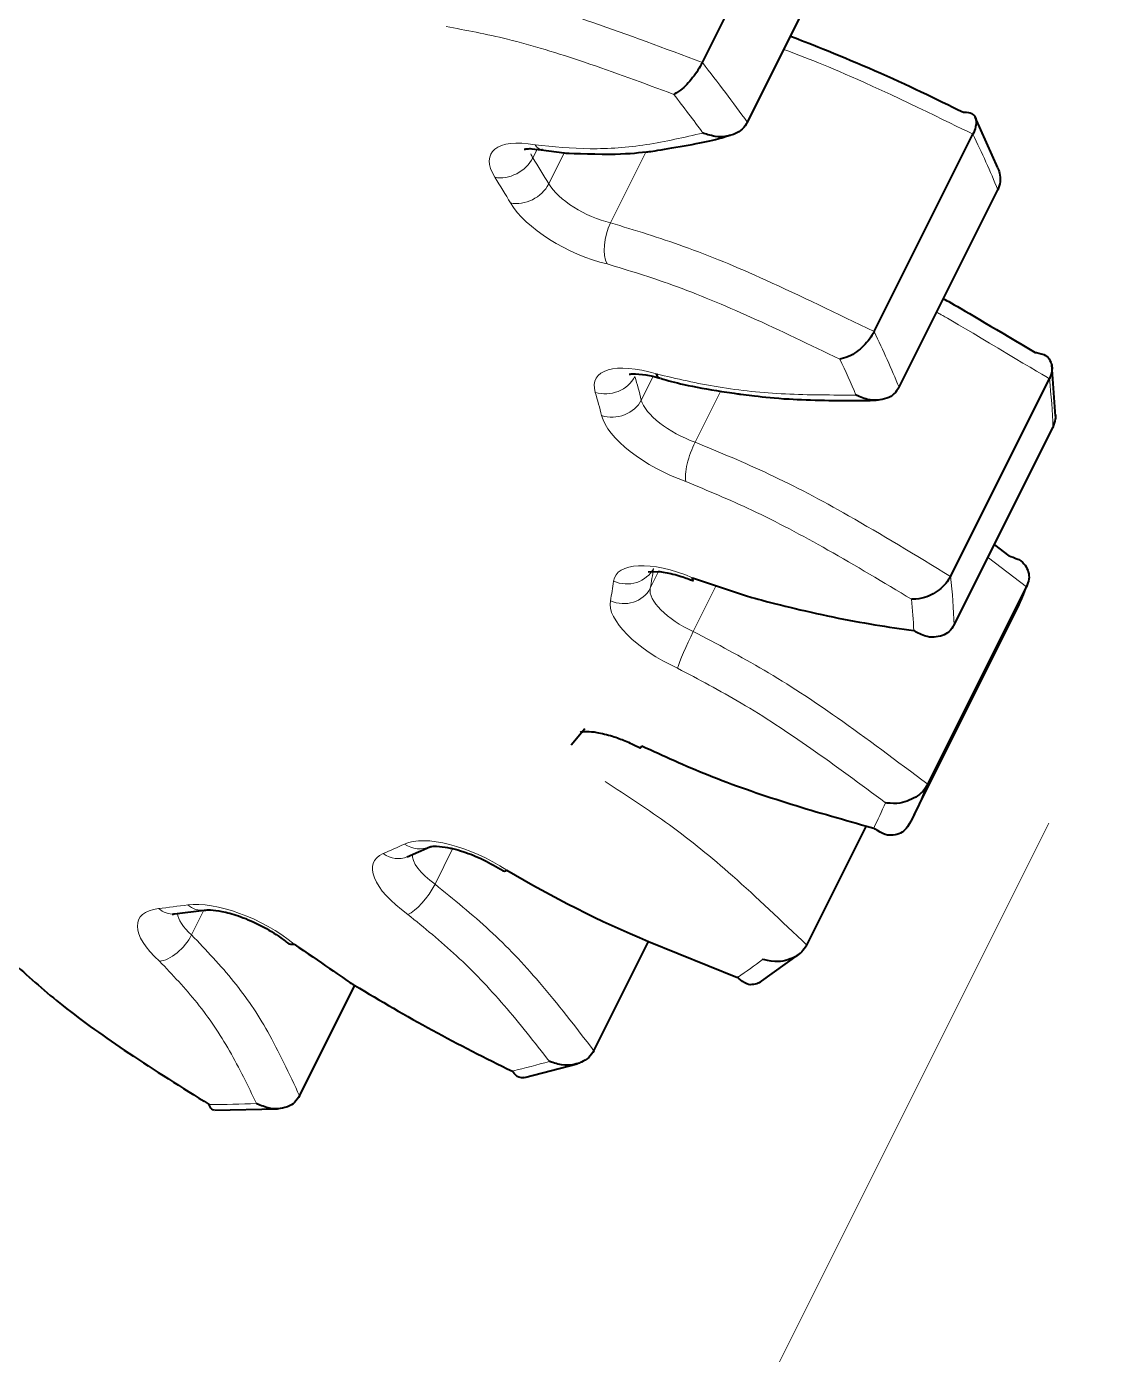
# Model space of a CAD drawing. Header units: inches. Extents: x 0 to 11, y 0 to 8.5.
# Drawn here: x 3.6518 to 3.7422, y 5.534 to 5.6438 of the extents above; entities that cross this region are included whole.
import ezdxf

# ---------------------------------------------------------------- set-up
doc = ezdxf.new("R2010")
doc.units = ezdxf.units.IN
doc.header["$LTSCALE"] = 0.5
doc.header["$MEASUREMENT"] = 0
doc.linetypes.add('ONS_PHANTOM', pattern=[0.49999999999999994, 0.25, -0.05, 0.05, -0.05, 0.05, -0.05])
for name, color, linetype, lineweight in [('EXPLODE_LINES', 7, 'ONS_PHANTOM', 13), ('TANGENT_LINES', 7, 'Continuous', 15), ('Visible', 7, 'Continuous', 40)]:
    doc.layers.add(name, color=color, linetype=linetype, lineweight=lineweight)

msp = doc.modelspace()

# ---------------------------------------------------------------- linework, layer by layer
at = {"layer": 'EXPLODE_LINES'}
msp.add_line((3.680333635803833, 5.466133202560358), (3.923802710029219, 5.953071351011131), dxfattribs=at)
at = {"layer": 'TANGENT_LINES'}
for p, q in [((3.693597236323049, 5.632947723345683), (3.693944061124241, 5.633641372948068)), ((3.696181371517174, 5.633346291670954), (3.694903320030059, 5.630790188696725)), ((3.700014575695429, 5.62756571903033), (3.702958398913772, 5.633453365467016)), ((3.703527672414996, 5.614864094342122), (3.702555604080338, 5.612919957672807)), ((3.707002746336038, 5.609433526607603), (3.709123904705739, 5.613675843347005)), ((3.73438696031252, 5.597477174201906), (3.731248420727586, 5.599875962936735)), ((3.70397637365197, 5.598728278577869), (3.703289356726359, 5.597354244726647)), ((3.706849387290038, 5.59378067647431), (3.708752969030223, 5.59758783995468)), ((3.685506560897016, 5.572888917439312), (3.686966284246751, 5.575808364138783)), ((3.665387311985221, 5.568697608572009), (3.66640975185787, 5.570742488317309))]:
    msp.add_line(p, q, dxfattribs=at)
at = {"layer": 'TANGENT_LINES', "extrusion": (0, 0, -1)}
for centre, major_axis, ratio, start_param, end_param in [((3.564582822267502, 5.658877799206971), (-0.1605177369562351, 0.08025886847811754), 0.4082482904638625, 2.430674580148174, 2.479392882451285), ((3.696335433024571, 5.63015101265559), (-0.006211231069228226, 0.003105615534614113), 0.4082482904638625, 11.97914215576932, 13.5197282620424), ((3.694793839114823, 5.636057784488981), (-0.0004512731313797464, -0.002458933216029814), 0.5285053948314277, 0.003491209618219395, 0.5016780655078503), ((3.691482864889888, 5.633372682154063), (0.002122199443157236, 0.001321464915714041), 0.7599463012102033, 0.8917027503858936, 2.462499077180844), ((3.564582822267502, 5.658877799206972), (-0.1364400764128, 0.06822003820640002), 0.4082482904638625, 2.554364194999975, 2.580102742855909), ((3.692767543654671, 5.631250506574563), (0.002155162711909336, 0.001266993956258514), 0.7727112379314299, 0.8721834966127068, 2.442979823407353), ((3.697679569302961, 5.627930618527722), (-0.006211231069228226, 0.003105615534614113), 0.4082482904638625, 10.46429459735217, 12.00488070362516), ((3.564582822267502, 5.658877799206971), (-0.1605177369562351, 0.08025886847811754), 0.4082482904638625, 2.655074055404588, 2.703792357707699), ((3.70500869786309, 5.611545259792118), (-0.006211231069228226, 0.003105615534614113), 0.4082482904638625, 12.20354163102577, 13.74412773729885), ((3.699772470146821, 5.615589949859156), (0.002398836682610531, 0.0007039762568170273), 0.8534398384773463, 0.6708424186610974, 2.241638745455495), ((3.564582822267502, 5.658877799206972), (-0.1364400764128, 0.06822003820640002), 0.4082482904638625, 2.778763670256388, 2.804502218112325), ((3.700294417138132, 5.613673144423148), (0.002424893944343229, 0.0006081852996312407), 0.86149544415054, 0.6367879706679451, 2.207584297462842), ((3.705554801609529, 5.609539740750485), (-0.006211231069228226, 0.003105615534614113), 0.4082482904638625, 10.68869407260868, 12.22928017888167), ((3.706589244746905, 5.595210601728478), (-0.006211231069228226, 0.003105615534614113), 0.4082482904638625, 12.42794110628223, 13.96852721255532), ((3.701283101956277, 5.599977851084864), (0.002477328553753906, -0.0003359214740911666), 0.9041383385888135, 0.2992823828432813, 1.870078709638557), ((3.564582822267502, 5.658877799206972), (-0.1364400764128, 0.06822003820640002), 0.4082482904638625, 3.003163145512803, 3.028901693368737), ((3.564582822267502, 5.658877799206971), (-0.1605177369562351, 0.08025886847811754), 0.4082482904638625, 2.879473530661003, 2.928191832964111), ((3.701016144572511, 5.598362532420794), (0.002453473646567925, -0.000480069854913522), 0.9070806715082473, 0.2463444545371474, 1.817140781331786), ((3.706309932039215, 5.593520522872146), (-0.006211231069228226, 0.003105615534614113), 0.4082482904638625, 10.91309354786497, 12.45367965413808), ((3.688514796450806, 5.572475967185103), (-0.006211231069228226, 0.003105615534614113), 0.4082482904638625, 0.3103694424357699, 1.850955548708903), ((3.684008172111395, 5.578248877101708), (0.0010676239900202, -0.002260570506737923), 0.8692546894808705, 0.001834868523443256, 0.9716266683489639), ((3.686667356064338, 5.57165094444526), (-0.006211231069228226, 0.003105615534614113), 0.4082482904638625, 11.3618924983778, 12.90247860465091), ((3.682242452762953, 5.577460349025068), (0.0009719759667948114, -0.002303315592786472), 0.8617916534784743, 0.0002214327242245652, 0.9353500851563251), ((3.684279493198793, 5.572437071103597), (0.001450559184103236, 0.002036142935408453), 0.3269724344230192, 1.12409456238251, 2.694890889177209), ((3.667254610439411, 5.566897215878443), (-0.006211231069228226, 0.003105615534614113), 0.4082482904638625, 11.5862919736343, 13.12687807990734), ((3.663688424818458, 5.572916900387076), (0.0002819775972399466, -0.002484046826179972), 0.7731883885654749, 12.56586549374709, 13.26575357804291), ((3.669766129580782, 5.567216000212939), (-0.006211231069228226, 0.003105615534614113), 0.4082482904638625, 0.5347689176922362, 2.075355023965474), ((3.666088847573305, 5.573221583380651), (0.0003483651265542436, -0.00247560936712577), 0.7854217520891611, 0.003164473834688009, 0.7202469871976621), ((3.663762829303183, 5.568562128798114), (0.001668793226241061, 0.001861485742102785), 0.5084300678298789, 1.07685578117744, 2.647652107972361)]:
    msp.add_ellipse(centre, major_axis=major_axis, ratio=ratio, start_param=start_param, end_param=end_param, dxfattribs=at)
at = {"layer": 'TANGENT_LINES'}
for centre, major_axis, ratio, start_param, end_param in [((3.563562201541342, 5.656836557754652), (0.1582816689787352, -0.0791408344893676), 0.4082482904638626, 0.6706242291228879, 0.7024936154572191), ((3.57274778807678, 5.675207730825527), (0.1605177369562351, -0.08025886847811754), 0.4082482904638625, 0.4378002958820923, 0.4865185981852027), ((3.69735605375073, 5.632192254107909), (0.003975163091728435, -0.001987581545864218), 0.4082482904638626, 9.875565174769088, 10.01200641935909), ((3.563562201541342, 5.656836557754652), (0.1342040084353002, -0.0671020042176501), 0.4082482904638627, 0.561489910733875, 0.5872284585898129), ((3.698700190029121, 5.62997185998004), (0.003975163091728435, -0.001987581545864218), 0.4082482904638626, 9.986267871503141, 11.52685397777616), ((3.70075393044156, 5.626212241298008), (0.0005655500945228717, 0.002435190565558509), 0.4624942370840223, 1.092290372988235, 2.663086699782971), ((3.563562201541342, 5.656836557754652), (0.1582816689787352, -0.0791408344893676), 0.4082482904638626, 0.4462247538664736, 0.4780941402008062), ((3.57274778807678, 5.675207730825527), (0.1605177369562351, -0.08025886847811754), 0.4082482904638625, 0.2134008206256776, 0.2621191229287907), ((3.563562201541342, 5.656836557754652), (0.1342040084353002, -0.0671020042176501), 0.4082482904638627, 0.3370904354774629, 0.3628289833334006), ((3.706575422335688, 5.611580982202804), (0.003975163091728435, -0.001987581545864218), 0.4082482904638626, 9.761868396246747, 11.3024545025198), ((3.707243120250554, 5.60822556190811), (0.0008219039655001412, 0.002361032374088746), 0.2757656011420229, 1.132147369911375, 2.702943696706417), ((3.563562201541342, 5.656836557754652), (0.1342040084353002, -0.0671020042176501), 0.4082482904638627, 0.1126909602210482, 0.138429508076987), ((3.707330552765374, 5.595561764324465), (0.003975163091728435, -0.001987581545864218), 0.4082482904638626, 9.53746892099031, 11.07805502726342), ((3.563562201541342, 5.656836557754652), (0.1582816689787352, -0.0791408344893676), 0.4082482904638626, 0.221825278610059, 0.2536946649443925), ((3.706578727021151, 5.5927787972017), (0.001041975269162309, 0.002272506884137898), 0.0752089264618864, 1.148991433506944, 2.719787760301628), ((3.563562201541342, 5.656836557754652), (0.1582816689787352, -0.0791408344893676), 0.4082482904638626, 12.56379641771282, 12.59566580404715), ((3.563562201541342, 5.656836557754652), (0.1342040084353002, -0.0671020042176501), 0.4082482904638627, 12.23026262406739, 12.25600117192333), ((3.687687976790498, 5.573692185897579), (0.003975163091728435, -0.001987581545864218), 0.4082482904638626, 9.585819225514708, 10.62925607675071), ((3.563562201541342, 5.656836557754652), (0.1342040084353002, -0.0671020042176501), 0.4082482904638627, 12.00586314881098, 12.03160169666692), ((3.668275231165571, 5.568938457330763), (0.003975163091728435, -0.001987581545864218), 0.4082482904638626, 9.672592699030137, 10.40485660149426), ((3.563562201541342, 5.656836557754652), (0.1582816689787352, -0.0791408344893676), 0.4082482904638626, 12.33939694245641, 12.37126632879073), ((3.563562201541342, 5.656836557754652), (0.1582816689787352, -0.0791408344893676), 0.4082482904638626, 12.11499746719999, 12.14686685353432), ((3.563562201541342, 5.656836557754652), (0.1582816689787352, -0.0791408344893676), 0.4082482904638626, 11.89059799194358, 11.92246737827791)]:
    msp.add_ellipse(centre, major_axis=major_axis, ratio=ratio, start_param=start_param, end_param=end_param, dxfattribs=at)
for points, knots in [([(3.68623529142419, 5.647268029900975), (3.688110413991176, 5.64692522660502), (3.692039416520166, 5.646206940216456), (3.698722101186869, 5.64415698823206), (3.704483134416779, 5.641992023983971), (3.707597736999977, 5.640821573654919)], [0, 0, 0, 0, 0.2954704017849952, 0.6191083059289372, 1, 1, 1, 1]), ([(3.705243710970281, 5.638184943663758), (3.702753831974943, 5.639108001001131), (3.697975884738288, 5.64087929963156), (3.691611133786395, 5.642840561556508), (3.68807602125978, 5.643490469738777), (3.68641593194153, 5.643795666708634)], [0, 0, 0, 0, 0.3659577090223811, 0.7022536548282571, 1, 1, 1, 1]), ([(3.729959574430482, 5.634900770489067), (3.729959503475504, 5.634900808430787), (3.729950238863394, 5.634905762492161), (3.720062743475825, 5.639755941871728), (3.716139403741939, 5.641228109173754), (3.714333090721667, 5.641905897778882)], [0, 0, 0, 0, 0.004147249064812661, 0.5415075134200185, 1, 1, 1, 1]), ([(3.693773218388663, 5.634016543036663), (3.69528143467964, 5.633865563765211), (3.698317906740114, 5.63356159917988), (3.703008892570489, 5.63392399796931), (3.706094789287005, 5.634635967179626), (3.707644732148757, 5.634993565536502)], [0, 0, 0, 0, 0.3294021970958436, 0.6631811193956781, 1, 1, 1, 1]), ([(3.700014575695429, 5.62756571903033), (3.70202021124749, 5.626956166093869), (3.706183534374225, 5.625690848556628), (3.712994037185833, 5.622853459464951), (3.718718047124885, 5.620067985472975), (3.721794608621205, 5.618570838870513)], [0, 0, 0, 0, 0.300661601026825, 0.6241170763000431, 1, 1, 1, 1]), ([(3.718961313901696, 5.616299574402019), (3.716495853865275, 5.617486538372049), (3.71173805566342, 5.619777119017791), (3.705250701073118, 5.622489536532057), (3.701507527264334, 5.623630294732437), (3.699733309715401, 5.624170999845689)], [0, 0, 0, 0, 0.3613235454085313, 0.6972753519572954, 1, 1, 1, 1]), ([(3.736273190624685, 5.614671195003139), (3.736273153867099, 5.614671222420122), (3.736268325614139, 5.614674823748245), (3.727671395865862, 5.619821368836417), (3.727098756256585, 5.620102689844722), (3.7269589037161, 5.620171395287143)], [0, 0, 0, 0, 0.005764452744185517, 0.757183462562876, 1, 1, 1, 1]), ([(3.703800997884288, 5.615077076970004), (3.705484830682462, 5.614682401084757), (3.708909018199531, 5.613879801063532), (3.7144786436698, 5.613325345291378), (3.718337920670526, 5.613329638573309), (3.720288787761945, 5.613331808830181)], [0, 0, 0, 0, 0.3236110815005724, 0.6580849517014226, 1, 1, 1, 1]), ([(3.707002746336038, 5.609433526607603), (3.70903866556617, 5.608589221153633), (3.713227928206698, 5.606851913875837), (3.719828238205484, 5.60336530633412), (3.725224443331063, 5.600091053899591), (3.728108224815408, 5.598341263384585)], [0, 0, 0, 0, 0.3056527902169282, 0.6289344862396263, 1, 1, 1, 1]), ([(3.72488655644918, 5.596446898753282), (3.722569548645616, 5.597839109590063), (3.718073487776049, 5.60054063897456), (3.711786222612182, 5.603872832212812), (3.70802222281419, 5.605436612642275), (3.706222499524394, 5.606184320455792)], [0, 0, 0, 0, 0.3568707656382489, 0.6924934315759368, 1, 1, 1, 1]), ([(3.706849387290038, 5.59378067647431), (3.708814216579313, 5.592745169711243), (3.712822506197224, 5.590632715957458), (3.718884541386792, 5.586668638859862), (3.723676327460753, 5.583062844128815), (3.726221994503243, 5.581147242583351)], [0, 0, 0, 0, 0.3106807604424179, 0.6337947389948937, 1, 1, 1, 1]), ([(3.722722322209743, 5.57962241277213), (3.720670579213286, 5.58115082120064), (3.716666567454005, 5.584133536546229), (3.710892898210992, 5.58792206095465), (3.707293802378913, 5.589821523153084), (3.705558106294991, 5.590737555749381)], [0, 0, 0, 0, 0.3523826153253016, 0.6876807368003206, 1, 1, 1, 1]), ([(3.699562188620367, 5.581392067896745), (3.701358486959887, 5.580218353678789), (3.704990561437795, 5.577845130165962), (3.710213732777373, 5.573599561023474), (3.714151713157511, 5.569837094103685), (3.716230501148775, 5.567850956465764)], [0, 0, 0, 0, 0.3159893255109316, 0.6389232452260685, 1, 1, 1, 1]), ([(3.685506560897015, 5.572888917439312), (3.687045845245337, 5.571636777844788), (3.690128822710566, 5.569128912317896), (3.694256190832792, 5.564810888998774), (3.697128848949643, 5.5610766874724), (3.698634759949639, 5.559119136338215)], [0, 0, 0, 0, 0.3217667614272634, 0.644455116834773, 1, 1, 1, 1]), ([(3.694959716648632, 5.558238459525372), (3.693732034002978, 5.559808028909033), (3.691305375110345, 5.562910467080611), (3.687381191340888, 5.567038621207412), (3.684616704070449, 5.569290014247079), (3.683258872472633, 5.570395829651278)], [0, 0, 0, 0, 0.3425435193833267, 0.677077484451994, 1, 1, 1, 1]), ([(3.66538731198522, 5.56869760857201), (3.666594822177582, 5.567430457688916), (3.668989100746519, 5.564917922207068), (3.671820836107386, 5.560735160737152), (3.673462403509762, 5.557219881893388), (3.674317094842976, 5.555389632122804)], [0, 0, 0, 0, 0.3278314661805036, 0.6500316590819966, 1, 1, 1, 1]), ([(3.670753478296337, 5.554751272967173), (3.670044690547394, 5.556222653402584), (3.668634437971964, 5.559150212536572), (3.665951819656893, 5.563148608628603), (3.663806523094036, 5.565402631860999), (3.662742208577023, 5.566520887345794)], [0, 0, 0, 0, 0.3373731297902772, 0.6712606501413279, 1, 1, 1, 1])]:
    msp.add_open_spline(points, degree=3, knots=knots, dxfattribs=at)
at = {"layer": 'Visible'}
for p, q in [((3.707597736999977, 5.640821573654919), (3.715762702809255, 5.657151505273474)), ((3.711319787591361, 5.635874315816309), (3.719484753400638, 5.652204247434864)), ((3.732017936591308, 5.632101686584858), (3.730142643540519, 5.636296072782791)), ((3.709510706376359, 5.634697255910899), (3.709909067937622, 5.634808614300816)), ((3.721794608621205, 5.618570838870513), (3.729959574430482, 5.634900770489067)), ((3.694273671947395, 5.633611495750916), (3.696181385966045, 5.633345909242471)), ((3.723852451721833, 5.613970224056795), (3.73201741753111, 5.63030015567535)), ((3.736781482014476, 5.611583281804038), (3.736474879250186, 5.615833774321537)), ((3.703504278981526, 5.614888531441095), (3.704092443809123, 5.614727020843787)), ((3.728108224815408, 5.598341263384585), (3.736273190624685, 5.614671195003139)), ((3.710768878363709, 5.613398289256549), (3.711906392909956, 5.613260565918464)), ((3.72839867157941, 5.594317985633015), (3.736563637388687, 5.610647917251569)), ((3.731741773036557, 5.600939065161807), (3.73292852947134, 5.600034827295323)), ((3.703128328238078, 5.598713507428684), (3.703941237936474, 5.598746790632546)), ((3.706796618545062, 5.598231605642294), (3.711343504031362, 5.596695004034475)), ((3.726221994503244, 5.581147242583351), (3.734386960312521, 5.597477174201906)), ((3.725100559223737, 5.578618930728855), (3.733265525033014, 5.594948862347408)), ((3.696756463359662, 5.584415879186543), (3.697895929500196, 5.585763455770643)), ((3.716230501148775, 5.567850956465764), (3.721157841875333, 5.57770563791888)), ((3.721165723747996, 5.577688075046625), (3.721760176182799, 5.577529645654553)), ((3.683214428729748, 5.575157033432282), (3.685075796101414, 5.57598830659497)), ((3.663970402415697, 5.570432853560896), (3.666437212699858, 5.570745974013525)), ((3.698634759949639, 5.559119136338215), (3.703153505988595, 5.568156628416127)), ((3.703153317132635, 5.568155295134559), (3.71051372743106, 5.565184509143685)), ((3.712304338378669, 5.564738236956584), (3.715696987455516, 5.56718060510108)), ((3.674317094842976, 5.555389632122804), (3.678885337983231, 5.564526118403313)), ((3.692899849134464, 5.556902713804982), (3.697267496778835, 5.558049696154116)), ((3.667272835597972, 5.554208290883276), (3.672479073530515, 5.554316713337272))]:
    msp.add_line(p, q, dxfattribs=at)
at = {"layer": 'Visible', "flags": 128}
msp.add_lwpolyline([(3.702081372655192, 5.615095312686957), (3.702081372655192, 5.615095312686957), (3.702941401590052, 5.615006385884829), (3.703504278981526, 5.614888531441095)], dxfattribs=at)
at = {"layer": 'Visible'}
for centre, radius, start, end in [((3.738145083045533, 5.652144087751568), 0.09098578611741097, 239.12242291956, 247.3822069255754), ((3.757981618450041, 5.694395148047475), 0.1520690857973061, 238.6551128635852, 244.2427170254125)]:
    msp.add_arc(centre, radius, start, end, dxfattribs=at)
at = {"layer": 'Visible', "extrusion": (0, 0, -1)}
for centre, major_axis, ratio, start_param, end_param in [((3.694793839114823, 5.636057784488981), (-0.0004512731313797464, -0.002458933216029814), 0.5285053948314277, 12.52642440521897, 12.56986182397739), ((3.704821618610448, 5.617118318422323), (-0.0007291748013255803, -0.002391297578535929), 0.3496274134367137, 12.55243303218696, 13.01724078976567), ((3.707817239271222, 5.600272847094613), (-0.000960294603388698, -0.002308210188588237), 0.1532176536153347, 12.55806433785345, 12.99225495946992), ((3.564582822267502, 5.658877799206971), (-0.1605177369562351, 0.08025886847811754), 0.4082482904638625, 3.103873005917415, 3.152591308220527)]:
    msp.add_ellipse(centre, major_axis=major_axis, ratio=ratio, start_param=start_param, end_param=end_param, dxfattribs=at)
at = {"layer": 'Visible'}
for centre, major_axis, ratio, start_param, end_param in [((3.57274778807678, 5.675207730825527), (0.1605177369562351, -0.08025886847811754), 0.4082482904638625, 5.533210451018793e-15, 0.03771964767237488), ((3.70363048816859, 5.586366072778785), (-0.001168684868906669, -0.002210017121469561), 0.050875079139508, 12.55925368106709, 12.98748490638545), ((3.69247130648519, 5.576095339208668), (-0.00137126356241275, -0.002090367489796735), 0.2524167229904787, 12.55172617426911, 13.00192195126457), ((3.674899262187311, 5.569975663852314), (-0.001582437400286311, -0.001935430668914571), 0.4413011383502548, 0.0001628697330368763, 0.472309534380402)]:
    msp.add_ellipse(centre, major_axis=major_axis, ratio=ratio, start_param=start_param, end_param=end_param, dxfattribs=at)
for points, knots in [([(3.714871335137625, 5.643007309232606), (3.71498252904283, 5.642967497497001), (3.715504709972631, 5.642780536448404), (3.722461216185704, 5.64001292109877), (3.726878508868718, 5.637838671107737), (3.729167521163292, 5.636711988925212)], [0, 0, 0, 0, 0.1153216714545697, 0.5415654528460879, 1, 1, 1, 1]), ([(3.707597736999977, 5.640821573654919), (3.707481269564105, 5.640608636152514), (3.707246661749049, 5.640179702504163), (3.706810453359942, 5.6395734223155), (3.706306599304261, 5.639003878709876), (3.705861301905989, 5.638548850003344), (3.705269480953552, 5.638194371403467), (3.705246891824653, 5.638186107353573), (3.705243710970281, 5.638184943663758)], [0, 0, 0, 0, 0.1963966128632954, 0.3956142752100917, 0.5936580616530768, 0.7888595145987539, 0.9702685686080476, 1, 1, 1, 1]), ([(3.729167521163292, 5.636711988925212), (3.729171581202246, 5.636712755508867), (3.729196722374425, 5.636717502461273), (3.729796009997217, 5.636742502952706), (3.730082237161918, 5.636417512363997), (3.730122739221866, 5.636336401288526), (3.730136271923763, 5.636309300148328)], [0, 0, 0, 0, 0.07684171617213771, 0.4758306112084159, 0.8248625356052568, 1, 1, 1, 1]), ([(3.711319787591361, 5.635874315816309), (3.711195490709636, 5.63567944072874), (3.710945042194578, 5.635286782637674), (3.710310092235168, 5.634908485434376), (3.7099933814602, 5.634817052418927), (3.709851765464571, 5.634776168500414)], [0, 0, 0, 0, 0.3526357959966402, 0.7105336050118644, 1, 1, 1, 1]), ([(3.730136271923763, 5.636309300148328), (3.730171149097125, 5.636214848475434), (3.730250294344147, 5.636000513417222), (3.730209022005587, 5.635473392147831), (3.730045736434906, 5.635098560465078), (3.729959574430482, 5.634900770489067)], [0, 0, 0, 0, 0.2712039275877924, 0.6154312340397631, 1, 1, 1, 1]), ([(3.702973536890961, 5.633440039986408), (3.703049351111889, 5.633444752112951), (3.703396048742383, 5.633466300617799), (3.708067205103701, 5.634253151880889), (3.709120004549062, 5.634577053553394), (3.709510706376359, 5.634697255910899)], [0, 0, 0, 0, 0.1496692351745367, 0.6844358295507263, 1, 1, 1, 1]), ([(3.709445019610401, 5.634703483854368), (3.709214232493916, 5.634680169696514), (3.708722238571208, 5.634630468378034), (3.707688435516183, 5.63497080471311), (3.707650529509539, 5.634990546256463), (3.707644732148757, 5.634993565536502)], [0, 0, 0, 0, 0.428052587869492, 0.9125261194753111, 1, 1, 1, 1]), ([(3.709851765464571, 5.634776168500414), (3.7097372125217, 5.634752341299216), (3.709556334169598, 5.634714718303422), (3.709474885594852, 5.634706498086138), (3.709445019610401, 5.634703483854368)], [0, 0, 0, 0, 0.6333148303241467, 1, 1, 1, 1]), ([(3.692874516515745, 5.633653918355796), (3.692893592513432, 5.633659888726619), (3.692956653478138, 5.633679625431875), (3.693182286302872, 5.633692558564889), (3.693339664998246, 5.63370157941371)], [0, 0, 0, 0, 0.3025008858616893, 1, 1, 1, 1]), ([(3.693339664998246, 5.63370157941371), (3.693349027105108, 5.633702131342146), (3.693403489202044, 5.633705342070295), (3.693917179626129, 5.633647089855), (3.694342565983443, 5.633598851272952)], [0, 0, 0, 0, 0.171901329342462, 1, 1, 1, 1]), ([(3.696181385966045, 5.633345909242471), (3.696182207195679, 5.633345784833444), (3.696204505819344, 5.633342406789149), (3.700339585210544, 5.63315246410207), (3.702124621473946, 5.633347355066031), (3.702973536890961, 5.633440039986408)], [0, 0, 0, 0, 0.0196582742007242, 0.5337757433636813, 1, 1, 1, 1]), ([(3.732016407627104, 5.632105299836792), (3.73206619874203, 5.631975592432158), (3.732179031834784, 5.631681658712457), (3.732262291028432, 5.630950163910068), (3.732098671217102, 5.630515840776326), (3.73201741753111, 5.63030015567535)], [0, 0, 0, 0, 0.2844822536391459, 0.6446735037009295, 1, 1, 1, 1]), ([(3.727520094143878, 5.621296237514646), (3.727682836285553, 5.621209119681351), (3.728376577238993, 5.620837751773143), (3.732180890399051, 5.618584207147344), (3.735092763710776, 5.616859313276475)], [0, 0, 0, 0, 0.2345863263053404, 1, 1, 1, 1]), ([(3.721794608621205, 5.618570838870513), (3.721673582211869, 5.618361348812371), (3.721429418761542, 5.617938715308777), (3.720928916403783, 5.617376927700764), (3.720324711019865, 5.616883196225757), (3.719761938145623, 5.616500756790806), (3.718994531910691, 5.61630114902685), (3.718965532757537, 5.616299774387369), (3.718961313901696, 5.616299574402019)], [0, 0, 0, 0, 0.1911331241666832, 0.3855995011708398, 0.5809286204490554, 0.7773619704213011, 0.9676101661764405, 1, 1, 1, 1]), ([(3.735092763710776, 5.616859313276475), (3.735097752283639, 5.61685944388354), (3.735129354639588, 5.616860271272672), (3.735891344716935, 5.616710957517546), (3.736263250019379, 5.616369947275689), (3.736478185701241, 5.615852781673357), (3.736486087391766, 5.615750078491216), (3.736488686694952, 5.615716293732421)], [0, 0, 0, 0, 0.05582510502067523, 0.3536492075460557, 0.6212837671119298, 0.875419278030201, 1, 1, 1, 1]), ([(3.736488686694952, 5.615716293732421), (3.736496509403268, 5.615577419795235), (3.736513893967436, 5.615268797413501), (3.736358603479702, 5.614883252415598), (3.736273190624685, 5.614671195003139)], [0, 0, 0, 0, 0.4499801226539855, 1, 1, 1, 1]), ([(3.701547781354264, 5.615048165492324), (3.701569783395418, 5.615054964533388), (3.701642396384972, 5.615077403301422), (3.701901074851618, 5.615087956884162), (3.702081372655192, 5.615095312686957)], [0, 0, 0, 0, 0.3030042047505847, 1, 1, 1, 1]), ([(3.704134697383764, 5.614714174834051), (3.704738514954647, 5.614540155070416), (3.706102574782255, 5.61414703406793), (3.708078456224184, 5.613812298146285), (3.709179689862205, 5.613625737126505)], [0, 0, 0, 0, 0.4426620875869237, 1, 1, 1, 1]), ([(3.709179689862205, 5.613625737126505), (3.709778963254783, 5.613538467672531), (3.710574614278394, 5.613422600638812), (3.71073042269946, 5.613403101830897), (3.710768878363709, 5.613398289256549)], [0, 0, 0, 0, 0.7531862271201347, 1, 1, 1, 1]), ([(3.721940387275943, 5.612894175875764), (3.721744088780977, 5.61289128826148), (3.721310559846934, 5.612884910910786), (3.720329384478007, 5.613305296685744), (3.720294198248701, 5.613328275450631), (3.720288787761945, 5.613331808830181)], [0, 0, 0, 0, 0.4118418904722956, 0.9095605944491117, 1, 1, 1, 1]), ([(3.723852451721832, 5.613970224056795), (3.723722987070244, 5.613776380041383), (3.723463622455351, 5.61338804022978), (3.722892411369767, 5.61303157822604), (3.722137776844455, 5.612891982869388), (3.721989403805979, 5.612893631300062), (3.721940387275943, 5.612894175875764)], [0, 0, 0, 0, 0.2809191256116826, 0.5627828131975874, 0.8555608917279859, 1, 1, 1, 1]), ([(3.711906392909956, 5.613260565918464), (3.712728336719838, 5.613166173691283), (3.714695225874858, 5.612940295661996), (3.720306197737067, 5.612839880612396), (3.721543093872852, 5.612891477254072), (3.72197541676457, 5.61290951143551)], [0, 0, 0, 0, 0.3183231741640862, 0.7617386876416542, 1, 1, 1, 1]), ([(3.736779018888117, 5.611681861459069), (3.736782416276429, 5.611571445376144), (3.736790586335203, 5.611305916150658), (3.736647325497563, 5.610890556331205), (3.736563637388687, 5.610647917251569)], [0, 0, 0, 0, 0.4158340112026045, 1, 1, 1, 1]), ([(3.73292852947134, 5.600034827295323), (3.732934237045926, 5.600034079890189), (3.732970837492687, 5.600029287072961), (3.733839646088291, 5.599750047941975), (3.734274535787003, 5.599288196563419), (3.734575054969617, 5.598719263621566), (3.734624954244699, 5.598095409351176), (3.734467431291207, 5.597686213092372), (3.73438696031252, 5.597477174201906)], [0, 0, 0, 0, 0.03952887249741118, 0.2534832215801242, 0.4484046665073442, 0.6301454464916316, 0.8110589140642732, 1, 1, 1, 1]), ([(3.703941237936474, 5.598746790632546), (3.70411833999065, 5.598730041558222), (3.704560465623924, 5.598688228406329), (3.705881409720569, 5.598357063083831), (3.706544486705678, 5.598090328644857), (3.706856944667833, 5.597964636906025)], [0, 0, 0, 0, 0.2610952909884463, 0.6518101747025373, 1, 1, 1, 1]), ([(3.728108224815408, 5.598341263384585), (3.72798353349831, 5.598135317387038), (3.727731588496798, 5.597719193266518), (3.727177047135665, 5.597203838201431), (3.726491035892085, 5.596788039740427), (3.725828100118778, 5.59648841977181), (3.72492539966894, 5.596441353644086), (3.724891582426891, 5.596446181263965), (3.72488655644918, 5.596446898753282)], [0, 0, 0, 0, 0.1858608296056523, 0.3755410407569573, 0.5683780389058068, 0.7664970295186243, 0.9652963797715234, 1, 1, 1, 1]), ([(3.711343504031362, 5.596695004034475), (3.711562826334217, 5.596629888531133), (3.712361233696448, 5.596392846075411), (3.718761847372449, 5.594777661481232), (3.722945045264258, 5.594163907592607), (3.725073917908801, 5.593851561894946)], [0, 0, 0, 0, 0.1568261131193251, 0.5709000939477692, 1, 1, 1, 1]), ([(3.728398671579409, 5.594317985633015), (3.728274984165993, 5.594126520834299), (3.728029421837801, 5.593746396936154), (3.727446170884325, 5.593404187159521), (3.726729927823103, 5.593285083944623), (3.726011333102352, 5.593328824138213), (3.725111170716739, 5.593822119178109), (3.725078907149873, 5.59384761865361), (3.725073917908801, 5.593851561894946)], [0, 0, 0, 0, 0.1818306139441853, 0.3609967066464679, 0.5453118002388684, 0.7443436429199515, 0.9604652764453268, 1, 1, 1, 1]), ([(3.697536901946645, 5.585469032127779), (3.697555549516655, 5.585474649828166), (3.69761967959592, 5.585493969426959), (3.698097441776342, 5.585536960332052), (3.698899912279146, 5.585458182054489), (3.700180595049195, 5.585146762384464), (3.700880324562748, 5.584872313712767), (3.701215806871758, 5.584740730476241)], [0, 0, 0, 0, 0.06657649590246009, 0.2289604467038695, 0.4553631344124696, 0.7388761947296014, 1, 1, 1, 1]), ([(3.701215806871758, 5.584740730476241), (3.701398938698939, 5.58466348026775), (3.701786515846647, 5.584499989213639), (3.702228603772316, 5.584274827511317), (3.702461803299684, 5.584156055657315)], [0, 0, 0, 0, 0.4725041924276421, 1, 1, 1, 1]), ([(3.702609867442431, 5.584324831326466), (3.704383973151423, 5.583508387174048), (3.708058922635383, 5.581817173960878), (3.71453777081101, 5.57957014650214), (3.718952201545746, 5.578316626123045), (3.721165723747996, 5.577688075046625)], [0, 0, 0, 0, 0.3175595193689939, 0.6578047666022259, 1, 1, 1, 1]), ([(3.726221994503243, 5.581147242583351), (3.726094752959194, 5.580944805496437), (3.725837448329105, 5.580535442342651), (3.725242520889183, 5.580066128723388), (3.724497373785661, 5.579727147413591), (3.723760732771038, 5.579513475630318), (3.722765033620381, 5.579610355854742), (3.722727912760043, 5.579620834627036), (3.722722322209743, 5.57962241277213)], [0, 0, 0, 0, 0.181571834970825, 0.3671699693741859, 0.5579862114660914, 0.7577351334960083, 0.9635139404236531, 1, 1, 1, 1]), ([(3.724730480717072, 5.577903045840136), (3.724610972131425, 5.577713102261773), (3.724376636398362, 5.577340655651052), (3.723840881633675, 5.577006092674164), (3.723195541960556, 5.576904379193592), (3.722554376170164, 5.576973416069224), (3.721790887467074, 5.577499141399346), (3.72176431543925, 5.57752553430141), (3.721760176182799, 5.577529645654553)], [0, 0, 0, 0, 0.1879790819374928, 0.3685945719138624, 0.5506452984852184, 0.746142542952973, 0.9604553659343565, 1, 1, 1, 1]), ([(3.68505387994198, 5.575978872885309), (3.685083513035131, 5.575986702022274), (3.685175734876024, 5.576011067262174), (3.685667482105965, 5.576051291443036), (3.686532658359622, 5.575931501233741), (3.686824052184658, 5.57586322569964), (3.686941517045214, 5.575835702892348)], [0, 0, 0, 0, 0.1257646256469372, 0.3913950270762586, 0.75466296079155, 1, 1, 1, 1]), ([(3.686941517045214, 5.575835702892348), (3.687230447403131, 5.575761452847075), (3.687909584533368, 5.575586926490517), (3.689574277600081, 5.574930126626024), (3.690589239842549, 5.57431469954479), (3.691100042922777, 5.57400497171887)], [0, 0, 0, 0, 0.268900965279358, 0.6320576044486347, 1, 1, 1, 1]), ([(3.666437212699858, 5.570745974013525), (3.666598190870826, 5.570757506002808), (3.666976722063832, 5.570784622832591), (3.66793834804204, 5.570660305648955), (3.66930858825351, 5.570282223884498), (3.670908907063311, 5.569623353936946), (3.67254439476171, 5.568652319100241), (3.67309020470145, 5.568219810566862), (3.673316824787024, 5.5680402331834)], [0, 0, 0, 0, 0.1093007456813198, 0.2570146089401804, 0.4383881904838902, 0.6421402383217744, 0.8514167590024717, 1, 1, 1, 1]), ([(3.663793693930585, 5.570400121578649), (3.663828530117813, 5.570408502222683), (3.663893297532904, 5.570424083510248), (3.663946032015613, 5.570430081626937), (3.663970402415697, 5.570432853560897)], [0, 0, 0, 0, 0.5378659496951136, 1, 1, 1, 1]), ([(3.673878641461151, 5.567934422399994), (3.675936766290247, 5.566510919131864), (3.678480482132782, 5.564751556549062), (3.678813481204396, 5.564557376445109), (3.678877050158898, 5.564520307794637)], [0, 0, 0, 0, 0.8091017065193543, 1, 1, 1, 1]), ([(3.716230501148775, 5.567850956465764), (3.716077770303591, 5.567630099000901), (3.715837313060992, 5.567282384189626), (3.715688116740133, 5.567170809835456), (3.715633685209624, 5.567130103986758)], [0, 0, 0, 0, 0.635168413028665, 1, 1, 1, 1]), ([(3.650774870224356, 5.566272671333312), (3.652049280501552, 5.565130735896484), (3.654759981101265, 5.56270181239451), (3.660242771432753, 5.558818701375947), (3.664586128789662, 5.556090837158363), (3.666847985008667, 5.554670268658438)], [0, 0, 0, 0, 0.298356077147468, 0.6346103854645034, 1, 1, 1, 1]), ([(3.715633685209624, 5.567130103986758), (3.715505928200409, 5.567036101878637), (3.715218211437437, 5.566824403260868), (3.714433049913429, 5.566551013633926), (3.713668762038005, 5.566425945434718), (3.712621625427842, 5.566651816559139), (3.712583002715621, 5.566667399053996), (3.712577134925208, 5.566669766438592)], [0, 0, 0, 0, 0.1912622161478926, 0.4307344547827541, 0.6851014755578274, 0.9521587574565623, 1, 1, 1, 1]), ([(3.712388745400012, 5.564793129492606), (3.712337244459763, 5.564759026054643), (3.71220394786084, 5.56467075830128), (3.711652051447375, 5.564543315949836), (3.711132672128615, 5.564631032812323), (3.710536071197683, 5.565154517330439), (3.710516768804495, 5.565180426738708), (3.71051372743106, 5.565184509143686)], [0, 0, 0, 0, 0.1543729498564142, 0.3995536602263527, 0.658563322169319, 0.9462016739765149, 1, 1, 1, 1]), ([(3.698634759949639, 5.559119136338215), (3.698512303506487, 5.558924864854331), (3.698265582789232, 5.558533453846366), (3.697626462050991, 5.558160886461784), (3.697371224567757, 5.558081874715184), (3.697264671140709, 5.558048889856258)], [0, 0, 0, 0, 0.3646991423675842, 0.7347823574762855, 1, 1, 1, 1]), ([(3.69288480478936, 5.556899240803921), (3.692841832875048, 5.556890873421607), (3.692724496408505, 5.556868025962035), (3.692281989712729, 5.556908672614072), (3.69191258859387, 5.557408030314175), (3.691900466134272, 5.557431424746101), (3.691898515555077, 5.557435189055798)], [0, 0, 0, 0, 0.1969523694013967, 0.5377860277608653, 0.9256268951979477, 1, 1, 1, 1]), ([(3.697264671140709, 5.558048889856258), (3.697141169751005, 5.5580186352309), (3.69683534291539, 5.557943715617781), (3.696025515795196, 5.557870868610286), (3.695004897839166, 5.558215760132125), (3.694965709007152, 5.558235448916292), (3.694959716648632, 5.558238459525372)], [0, 0, 0, 0, 0.2308540892146447, 0.5716646246868077, 0.934503300979286, 1, 1, 1, 1]), ([(3.674317094842976, 5.555389632122804), (3.674186829229148, 5.555195781696602), (3.673925897093278, 5.554807484246016), (3.673368147491255, 5.554452475709274), (3.672604037040882, 5.554316247364186), (3.6725016146286, 5.554316445745973), (3.672472745376269, 5.554316501662775)], [0, 0, 0, 0, 0.2895147693234004, 0.5799205554390638, 0.8815944751376129, 1, 1, 1, 1]), ([(3.66725819419056, 5.554208283508997), (3.667189005309738, 5.554213549134932), (3.667024973681759, 5.554226032776583), (3.666851476319959, 5.554648332295563), (3.66684848708499, 5.554667114047612), (3.666847985008667, 5.554670268658438)], [0, 0, 0, 0, 0.3777153870713795, 0.8954801568969611, 1, 1, 1, 1]), ([(3.672472745376269, 5.554316501662775), (3.672253550717592, 5.554310953494965), (3.671781274858747, 5.554298999436715), (3.670794709520031, 5.554724840073291), (3.670758973267477, 5.554747750200297), (3.670753478296337, 5.554751272967172)], [0, 0, 0, 0, 0.4229419517830812, 0.9112688909757923, 1, 1, 1, 1])]:
    msp.add_open_spline(points, degree=3, knots=knots, dxfattribs=at)

doc.saveas('drawing.dxf')
